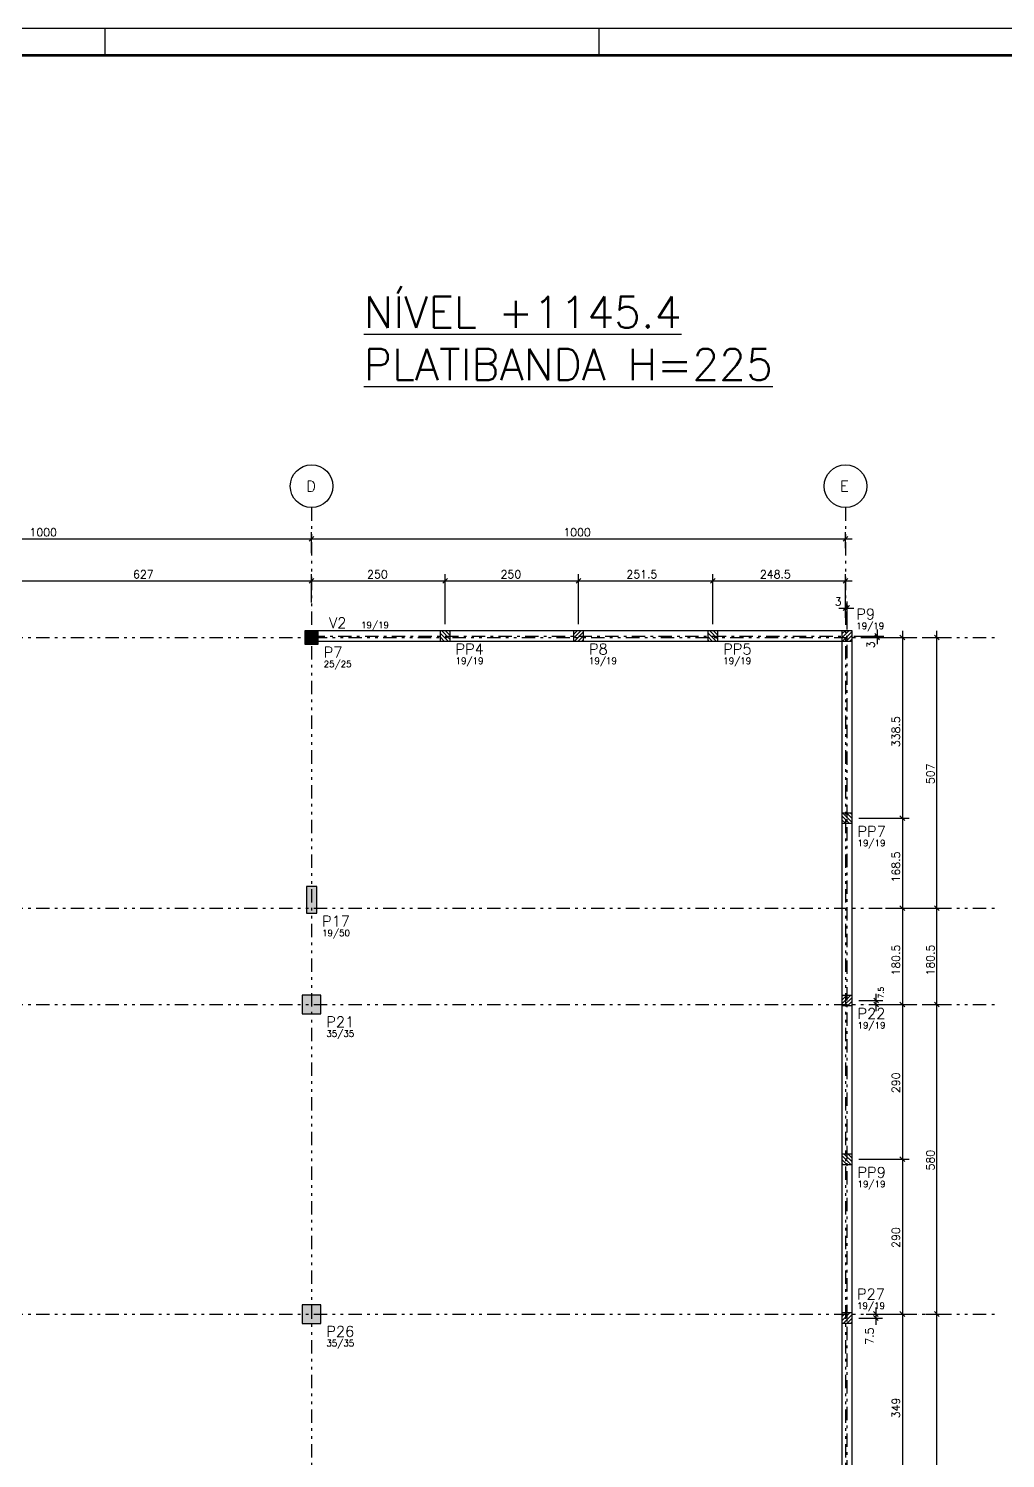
# Model space of a CAD drawing. Extents: x 1 to 119, y 5 to 89.
# Drawn here: x 61.1 to 97.7, y 35.4 to 89 of the extents above; entities that cross this region are included whole.
import ezdxf

# ---------------------------------------------------------------- set-up
doc = ezdxf.new("R2010")
doc.units = 0
doc.header["$MEASUREMENT"] = 0
doc.linetypes.add('ESTILO_TQS_0003', pattern=[0.91, 0.5, -0.2, 0.01, -0.2])
doc.linetypes.add('ESTILO_TQS_0004', pattern=[1.12, 0.5, -0.2, 0.01, -0.2, 0.01, -0.2])
doc.layers.get('0').update_dxf_attribs({"linetype": 'CONTINUOUS'})
for name, color, linetype in [('1', 1, 'CONTINUOUS'), ('2', 2, 'CONTINUOUS'), ('3', 3, 'CONTINUOUS'), ('4', 4, 'CONTINUOUS'), ('6', 6, 'CONTINUOUS'), ('7', 7, 'CONTINUOUS'), ('ARQ-FOLHA', 7, 'CONTINUOUS')]:
    doc.layers.add(name, color=color, linetype=linetype)
doc.styles.get("Standard").update_dxf_attribs({"font": 'ROMANS.SHX'})

# ---------------------------------------------------------------- blocks, each defined once
blk = doc.blocks.new('fla0')
at = {"layer": 'ARQ-FOLHA'}
for p, q in [((5101.19, 1431.998), (4982.29, 1431.998)), ((5045.69, 1430.998), (5045.69, 1431.998)), ((5064.19, 1430.998), (5064.19, 1431.998))]:
    blk.add_line(p, q, dxfattribs=at)
at = {"layer": 'ARQ-FOLHA', "const_width": 0.1}
blk.add_lwpolyline([(5100.19, 1430.998), (4984.79, 1430.998), (4984.79, 1348.898), (5100.19, 1348.898), (5100.19, 1430.998)], dxfattribs=at)

msp = doc.modelspace()

# ---------------------------------------------------------------- linework, layer by layer
at = {"layer": '1', "linetype": 'Continuous'}
for p, q in [((51.467, 69.843), (71.967, 69.843)), ((71.467, 69.843), (91.967, 69.843)), ((71.628, 69.755), (71.805, 69.931)), ((71.628, 69.755), (71.805, 69.931)), ((71.717, 69.3), (71.717, 70.093)), ((71.717, 69.3), (71.717, 70.093)), ((91.628, 69.755), (91.805, 69.931)), ((91.717, 69.493), (91.717, 70.093)), ((58.927, 68.268), (71.967, 68.268)), ((71.467, 68.268), (76.967, 68.268)), ((71.628, 68.179), (71.805, 68.356)), ((71.628, 68.179), (71.805, 68.356)), ((71.717, 67.457), (71.717, 68.518)), ((71.717, 67.457), (71.717, 68.518)), ((76.467, 68.268), (81.967, 68.268)), ((76.628, 68.179), (76.805, 68.356)), ((76.628, 68.179), (76.805, 68.356)), ((76.717, 66.636), (76.717, 68.518)), ((76.717, 66.636), (76.717, 68.518)), ((81.467, 68.268), (86.997, 68.268)), ((81.628, 68.179), (81.805, 68.356)), ((81.628, 68.179), (81.805, 68.356)), ((81.717, 66.636), (81.717, 68.518)), ((81.717, 66.636), (81.717, 68.518)), ((86.497, 68.268), (91.967, 68.268)), ((86.658, 68.179), (86.835, 68.356)), ((86.658, 68.179), (86.835, 68.356)), ((86.747, 66.636), (86.747, 68.518)), ((86.747, 66.636), (86.747, 68.518)), ((91.628, 68.179), (91.805, 68.356)), ((91.717, 67.283), (91.717, 68.518)), ((91.467, 67.245), (92.027, 67.245)), ((91.628, 67.157), (91.805, 67.334)), ((91.688, 67.157), (91.865, 67.334)), ((91.717, 66.881), (91.717, 67.495)), ((91.777, 66.446), (91.777, 67.495)), ((76.527, 66.309), (76.829, 66.006)), ((76.527, 66.168), (76.688, 66.006)), ((76.527, 66.026), (76.547, 66.006)), ((76.591, 66.386), (76.907, 66.07)), ((76.732, 66.386), (76.907, 66.212)), ((76.874, 66.386), (76.907, 66.353)), ((81.527, 66.112), (81.801, 66.386)), ((81.527, 66.253), (81.66, 66.386)), ((81.563, 66.006), (81.907, 66.35)), ((81.704, 66.006), (81.907, 66.209)), ((81.845, 66.006), (81.907, 66.067)), ((86.557, 66.32), (86.87, 66.006)), ((86.557, 66.178), (86.729, 66.006)), ((86.557, 66.037), (86.587, 66.006)), ((86.632, 66.386), (86.937, 66.081)), ((86.773, 66.386), (86.937, 66.223)), ((86.915, 66.386), (86.937, 66.364)), ((91.587, 66.131), (91.842, 66.386)), ((91.587, 66.272), (91.701, 66.386)), ((91.603, 66.006), (91.967, 66.369)), ((91.745, 66.006), (91.967, 66.228)), ((91.886, 66.006), (91.967, 66.086)), ((92.027, 66.196), (93.152, 66.196)), ((92.327, 66.136), (93.152, 66.136)), ((92.382, 66.136), (94.098, 66.136)), ((92.813, 66.285), (92.99, 66.108)), ((92.813, 66.225), (92.99, 66.048)), ((92.902, 66.446), (92.902, 65.886)), ((93.759, 66.225), (93.936, 66.048)), ((93.848, 66.386), (93.848, 59.116)), ((94.648, 66.136), (95.39, 66.136)), ((95.229, 66.048), (95.052, 66.225)), ((95.14, 55.746), (95.14, 66.386)), ((91.623, 59.556), (91.967, 59.213)), ((91.765, 59.556), (91.967, 59.354)), ((91.906, 59.556), (91.967, 59.496)), ((93.848, 59.616), (93.848, 55.746)), ((91.587, 59.451), (91.862, 59.176)), ((91.587, 59.31), (91.72, 59.176)), ((92.217, 59.366), (94.098, 59.366)), ((92.217, 59.366), (94.098, 59.366)), ((93.759, 59.455), (93.936, 59.278)), ((93.759, 59.455), (93.936, 59.278)), ((93.223, 55.996), (94.098, 55.996)), ((93.223, 55.996), (94.098, 55.996)), ((93.759, 56.085), (93.936, 55.908)), ((93.759, 56.085), (93.936, 55.908)), ((93.848, 56.246), (93.848, 52.136)), ((94.37, 55.996), (95.39, 55.996)), ((94.37, 55.996), (95.39, 55.996)), ((95.229, 55.908), (95.052, 56.085)), ((95.229, 55.908), (95.052, 56.085)), ((95.14, 52.136), (95.14, 56.246)), ((91.587, 52.413), (91.9, 52.726)), ((91.587, 52.554), (91.758, 52.726)), ((91.587, 52.696), (91.617, 52.726)), ((91.661, 52.346), (91.967, 52.651)), ((92.217, 52.536), (93.12, 52.536)), ((92.958, 52.448), (92.781, 52.625)), ((92.87, 52.136), (92.87, 52.786)), ((93.848, 52.636), (93.848, 46.336)), ((95.14, 40.536), (95.14, 52.636)), ((91.803, 52.346), (91.967, 52.51)), ((91.944, 52.346), (91.967, 52.369)), ((92.674, 52.386), (94.098, 52.386)), ((92.717, 52.386), (94.098, 52.386)), ((92.717, 52.386), (93.12, 52.386)), ((92.958, 52.298), (92.781, 52.475)), ((93.759, 52.475), (93.936, 52.298)), ((93.759, 52.475), (93.936, 52.298)), ((94.664, 52.386), (95.39, 52.386)), ((94.664, 52.386), (95.39, 52.386)), ((95.229, 52.298), (95.052, 52.475)), ((95.229, 52.298), (95.052, 52.475)), ((91.587, 46.724), (91.914, 46.396)), ((91.675, 46.776), (91.967, 46.485)), ((91.817, 46.776), (91.967, 46.626)), ((91.958, 46.776), (91.967, 46.768)), ((93.759, 46.675), (93.936, 46.498)), ((93.759, 46.675), (93.936, 46.498)), ((93.848, 46.836), (93.848, 40.536)), ((91.587, 46.582), (91.773, 46.396)), ((91.587, 46.441), (91.631, 46.396)), ((92.217, 46.586), (94.098, 46.586)), ((92.217, 46.586), (94.098, 46.586)), ((91.587, 40.533), (91.879, 40.826)), ((91.587, 40.675), (91.738, 40.826)), ((91.587, 40.816), (91.596, 40.826)), ((91.641, 40.446), (91.967, 40.772)), ((92.497, 40.786), (94.098, 40.786)), ((92.608, 40.786), (94.098, 40.786)), ((92.608, 40.786), (93.109, 40.786)), ((92.771, 40.875), (92.948, 40.698)), ((92.859, 41.036), (92.859, 40.386)), ((93.759, 40.875), (93.936, 40.698)), ((93.759, 40.875), (93.936, 40.698)), ((93.848, 41.036), (93.848, 33.556)), ((94.722, 40.786), (95.39, 40.786)), ((94.722, 40.786), (95.39, 40.786)), ((95.229, 40.698), (95.052, 40.875)), ((95.229, 40.698), (95.052, 40.875)), ((95.14, 26.786), (95.14, 41.036)), ((91.782, 40.446), (91.967, 40.631)), ((91.924, 40.446), (91.967, 40.489)), ((92.217, 40.636), (93.109, 40.636)), ((92.771, 40.725), (92.948, 40.548))]:
    msp.add_line(p, q, dxfattribs=at)
for points in [[(71.467, 65.886), (71.967, 65.886), (71.967, 66.386)], [(71.467, 65.886), (71.967, 66.386), (71.467, 66.386)], [(71.467, 65.886), (71.467, 66.386), (71.467, 65.886)], [(71.527, 55.806), (71.907, 55.806), (71.907, 56.806)], [(71.527, 55.806), (71.907, 56.806), (71.527, 56.806)], [(71.527, 55.806), (71.527, 56.806), (71.527, 55.806)], [(71.367, 52.036), (72.067, 52.036), (72.067, 52.736)], [(71.367, 52.036), (72.067, 52.736), (71.367, 52.736)], [(71.367, 52.036), (71.367, 52.736), (71.367, 52.036)], [(71.367, 40.436), (72.067, 40.436), (72.067, 41.136)], [(71.367, 40.436), (72.067, 41.136), (71.367, 41.136)], [(71.367, 40.436), (71.367, 41.136), (71.367, 40.436)]]:
    msp.add_solid(points, dxfattribs=at)
at = {"layer": '2', "linetype": 'ESTILO_TQS_0003'}
for p, q in [((71.717, 66.196), (76.717, 66.196)), ((76.717, 66.196), (81.717, 66.196)), ((81.717, 66.196), (86.747, 66.196)), ((86.747, 66.196), (91.777, 66.196)), ((91.777, 59.366), (91.777, 66.196)), ((91.777, 52.536), (91.777, 59.366)), ((91.777, 46.586), (91.777, 52.536)), ((91.777, 40.636), (91.777, 46.586)), ((91.777, 33.806), (91.777, 40.636))]:
    msp.add_line(p, q, dxfattribs=at)
at = {"layer": '2', "linetype": 'Continuous'}
for p, q in [((71.717, 66.136), (71.717, 66.136)), ((76.717, 66.196), (76.717, 66.196)), ((81.717, 66.196), (81.717, 66.196)), ((86.747, 66.196), (86.747, 66.196)), ((91.777, 66.196), (91.777, 66.196)), ((91.777, 59.366), (91.777, 59.366)), ((71.717, 56.306), (71.717, 56.306)), ((91.777, 52.536), (91.777, 52.536)), ((71.717, 52.386), (71.717, 52.386)), ((91.777, 46.586), (91.777, 46.586)), ((71.717, 40.786), (71.717, 40.786)), ((91.777, 40.636), (91.777, 40.636))]:
    msp.add_line(p, q, dxfattribs=at)
at = {"layer": '3', "linetype": 'Continuous'}
for p, q in [((91.717, 69.243), (91.717, 69.243)), ((71.717, 69.05), (71.717, 69.05)), ((71.717, 69.05), (71.717, 69.05)), ((71.717, 67.207), (71.717, 67.207)), ((71.717, 67.207), (71.717, 67.207)), ((91.717, 67.033), (91.717, 67.033)), ((91.717, 66.631), (91.717, 66.631)), ((76.717, 66.386), (76.717, 66.386)), ((76.717, 66.386), (76.717, 66.386)), ((81.717, 66.386), (81.717, 66.386)), ((81.717, 66.386), (81.717, 66.386)), ((86.747, 66.386), (86.747, 66.386)), ((86.747, 66.386), (86.747, 66.386)), ((91.777, 66.196), (91.777, 66.196)), ((91.777, 66.196), (91.777, 66.196)), ((92.077, 66.136), (92.077, 66.136)), ((92.132, 66.136), (92.132, 66.136)), ((94.398, 66.136), (94.398, 66.136)), ((91.967, 59.366), (91.967, 59.366)), ((91.967, 59.366), (91.967, 59.366)), ((92.973, 55.996), (92.973, 55.996)), ((92.973, 55.996), (92.973, 55.996)), ((94.12, 55.996), (94.12, 55.996)), ((94.12, 55.996), (94.12, 55.996)), ((91.967, 52.536), (91.967, 52.536)), ((92.424, 52.386), (92.424, 52.386)), ((92.467, 52.386), (92.467, 52.386)), ((92.467, 52.386), (92.467, 52.386)), ((94.414, 52.386), (94.414, 52.386)), ((94.414, 52.386), (94.414, 52.386)), ((91.967, 46.586), (91.967, 46.586)), ((91.967, 46.586), (91.967, 46.586)), ((92.247, 40.786), (92.247, 40.786)), ((92.358, 40.786), (92.358, 40.786)), ((92.358, 40.786), (92.358, 40.786)), ((94.472, 40.786), (94.472, 40.786)), ((94.472, 40.786), (94.472, 40.786)), ((91.967, 40.636), (91.967, 40.636))]:
    msp.add_line(p, q, dxfattribs=at)
for points in [[(76.527, 66.386), (71.967, 66.386)], [(71.967, 66.006), (76.527, 66.006)], [(81.527, 66.386), (76.907, 66.386)], [(76.907, 66.006), (81.527, 66.006)], [(86.557, 66.386), (81.907, 66.386)], [(81.907, 66.006), (86.557, 66.006)], [(91.587, 66.386), (86.937, 66.386)], [(86.937, 66.006), (91.587, 66.006)], [(91.587, 66.006), (91.587, 59.556)], [(91.967, 59.556), (91.967, 66.006)], [(91.587, 59.176), (91.587, 52.726)], [(91.967, 52.726), (91.967, 59.176)], [(91.587, 52.346), (91.587, 46.776)], [(91.967, 46.776), (91.967, 52.346)], [(91.587, 46.396), (91.587, 40.826)], [(91.967, 40.826), (91.967, 46.396)], [(91.587, 40.446), (91.587, 33.996)], [(91.967, 33.996), (91.967, 40.446)]]:
    msp.add_lwpolyline(points, dxfattribs=at)
at = {"layer": '4', "linetype": 'ESTILO_TQS_0004'}
for p, q in [((71.717, 71.012), (71.717, 13.407)), ((91.717, 71.012), (91.717, 13.407)), ((8.095, 66.136), (97.398, 66.136)), ((8.095, 55.996), (97.398, 55.996)), ((8.095, 52.386), (97.398, 52.386)), ((8.095, 40.786), (97.398, 40.786))]:
    msp.add_line(p, q, dxfattribs=at)
at = {"layer": '4', "linetype": 'Continuous'}
for centre in [(71.717, 71.812), (91.717, 71.812)]:
    msp.add_circle(centre, 0.8, dxfattribs=at)
at = {"layer": '6', "linetype": 'Continuous'}
for points in [[(71.467, 65.886), (71.967, 65.886), (71.967, 66.386), (71.467, 66.386), (71.467, 65.886)], [(76.907, 66.006), (76.907, 66.386), (76.527, 66.386), (76.527, 66.006), (76.907, 66.006)], [(81.527, 66.006), (81.907, 66.006), (81.907, 66.386), (81.527, 66.386), (81.527, 66.006)], [(86.937, 66.006), (86.937, 66.386), (86.557, 66.386), (86.557, 66.006), (86.937, 66.006)], [(91.587, 66.006), (91.967, 66.006), (91.967, 66.386), (91.587, 66.386), (91.587, 66.006)], [(91.967, 59.176), (91.967, 59.556), (91.587, 59.556), (91.587, 59.176), (91.967, 59.176)], [(71.527, 55.806), (71.907, 55.806), (71.907, 56.806), (71.527, 56.806), (71.527, 55.806)], [(71.367, 52.036), (72.067, 52.036), (72.067, 52.736), (71.367, 52.736), (71.367, 52.036)], [(91.587, 52.346), (91.967, 52.346), (91.967, 52.726), (91.587, 52.726), (91.587, 52.346)], [(91.967, 46.396), (91.967, 46.776), (91.587, 46.776), (91.587, 46.396), (91.967, 46.396)], [(71.367, 40.436), (72.067, 40.436), (72.067, 41.136), (71.367, 41.136), (71.367, 40.436)], [(91.587, 40.446), (91.967, 40.446), (91.967, 40.826), (91.587, 40.826), (91.587, 40.446)]]:
    msp.add_lwpolyline(points, dxfattribs=at)

# ---------------------------------------------------------------- block references
msp.add_blockref('fla0', (-4981.704, -1343.037))

# ---------------------------------------------------------------- texts
at = {"layer": '3', "linetype": 'Continuous'}
for s, p in [('1000', (61.147, 69.933)), ('1000', (81.147, 69.933)), ('627', (65.027, 68.358)), ('250', (73.797, 68.358)), ('250', (78.797, 68.358)), ('251.5', (83.512, 68.358)), ('248.5', (88.512, 68.358)), ('3', (91.317, 67.335))]:
    msp.add_text(s, height=0.3, dxfattribs=at).set_placement(p)
for s, height, p in [('3', 0.3, (92.812, 65.736)), ('338.5', 0.3, (93.758, 62.031)), ('507', 0.3, (95.05, 60.646)), ('168.5', 0.3, (93.758, 56.961)), ('180.5', 0.3, (93.758, 53.471)), ('180.5', 0.3, (95.05, 53.471)), ('7.5', 0.2, (93.148, 52.617)), ('290', 0.3, (93.758, 49.066)), ('580', 0.3, (95.05, 46.166)), ('290', 0.3, (93.758, 43.266)), ('7.5', 0.3, (92.769, 39.636)), ('349', 0.3, (93.758, 36.876))]:
    msp.add_text(s, height=height, rotation=90, dxfattribs=at).set_placement(p)
at = {"layer": '4', "linetype": 'Continuous'}
for s, p in [('D', (71.517, 71.612)), ('E', (91.517, 71.612))]:
    msp.add_text(s, height=0.4, dxfattribs=at).set_placement(p)
at = {"layer": '4', "linetype": 'Continuous', "insert": (73.668, 78.921), "char_height": 1.17677, "attachment_point": 1}
msp.add_mtext_dynamic_manual_height_columns('{\\LNÍVEL +1145.4\\PPLATIBANDA H=225}', width=43.91348, gutter_width=5.884, heights=[0], dxfattribs=at)
at = {"layer": '6', "linetype": 'Continuous'}
for s, p in [('P9', (92.121, 66.816)), ('V2', (72.367, 66.486)), ('P7', (72.167, 65.386)), ('PP4', (77.107, 65.506)), ('P8', (82.107, 65.506)), ('PP5', (87.137, 65.506)), ('PP7', (92.167, 58.676)), ('P17', (72.107, 55.306)), ('P22', (92.167, 51.846)), ('P21', (72.267, 51.536)), ('PP9', (92.167, 45.896)), ('P27', (92.15, 41.335)), ('P26', (72.267, 39.936))]:
    msp.add_text(s, height=0.4, dxfattribs=at).set_placement(p)
at = {"layer": '7', "linetype": 'Continuous'}
for s, p in [('19/19', (73.567, 66.486)), ('19/19', (92.121, 66.456)), ('19/19', (77.107, 65.146)), ('19/19', (82.107, 65.146)), ('19/19', (87.137, 65.146)), ('25/25', (72.167, 65.026)), ('19/19', (92.167, 58.316)), ('19/50', (72.107, 54.946)), ('35/35', (72.267, 51.176)), ('19/19', (92.167, 51.486)), ('19/19', (92.167, 45.536)), ('19/19', (92.15, 40.975)), ('35/35', (72.267, 39.576))]:
    msp.add_text(s, height=0.24, dxfattribs=at).set_placement(p)

doc.saveas('drawing.dxf')
